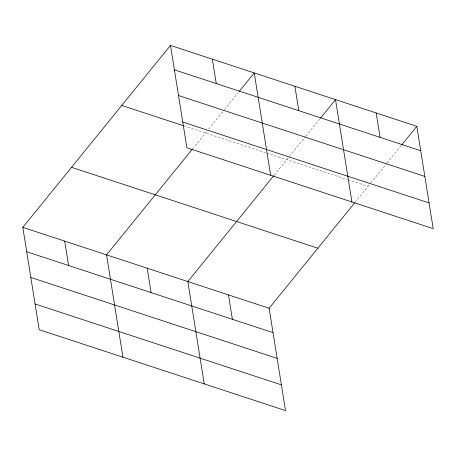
<?xml version="1.0" encoding="UTF-8"?>
<svg xmlns="http://www.w3.org/2000/svg" width="456" height="456" viewBox="0 0 456 456"><rect width="100%" height="100%" fill="white"/><g stroke="black" fill="none" stroke-linecap="round" stroke-linejoin="round"><path stroke-width="0.34" stroke-dasharray="2.28 1.71" d="M192.495 148.975L206.83 131.322M208.603 129.139L224.107 110.038M224.551 109.491L238.283 92.568M274.233 175.121L289.001 156.927M289.446 156.38L305.395 136.732M305.839 136.184L320.015 118.72M355.07 202.373L370.289 183.625M370.734 183.078L386.682 163.43M387.127 162.883L401.303 145.418M183.888 125.862L266.133 152.874M266.8 153.091L347.421 179.567M348.082 179.789L368.072 186.356"/><path stroke-width="0.68" d="M354.625 202.92L269.125 308.25L285.513 410.582L39.193 329.688L22.8 227.356L170.487 45.418L416.807 126.312L433.2 228.644L186.874 147.75L170.487 45.418M192.05 149.528L106.55 254.858L122.943 357.19M239.172 91.479L254.237 72.92L270.625 175.252M273.782 175.674L187.838 281.557L204.231 383.889M320.46 118.172L335.519 99.619L351.912 201.951M401.747 144.871L416.807 126.312M174.391 69.808L420.717 150.708M178.513 95.526L424.838 176.426M182.753 122.026L429.079 202.926M121.746 105.456L183.209 125.639M71.535 167.312L317.86 248.212M22.8 227.356L269.125 308.25M26.704 251.746L273.03 332.646M30.826 277.465L277.151 358.365M35.072 303.964L281.398 384.864M376.166 112.963L380.07 137.359M294.878 86.269L298.788 110.66M212.359 59.166L216.269 83.562M228.479 294.901L232.389 319.297M147.191 268.208L151.101 292.598M64.678 241.104L68.582 265.5"/></g></svg>
